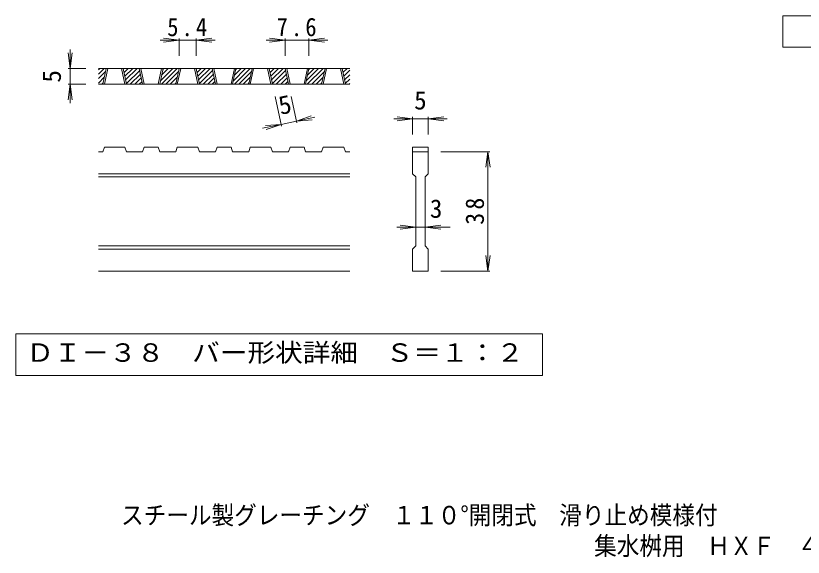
# Model space of a CAD drawing. Units: millimetres on the paper, enlarged 6 times, with parts at other scales. Extents: x -942 to 876, y -823 to 803.
# Drawn here: x -613 to 139, y -823 to -305 of the extents above; entities that cross this region are included whole.
import ezdxf
from ezdxf.enums import TextEntityAlignment as Align

# ---------------------------------------------------------------- set-up
doc = ezdxf.new("R2010")
doc.units = ezdxf.units.MM
doc.header["$LTSCALE"] = 6
for name, color, linetype, lineweight in [('D-0_通り芯', 3, 'Continuous', 9), ('D-4_寸法', 7, 'Continuous', 9), ('F-4_F-4ﾚｲﾔ', 2, 'Continuous', 9)]:
    doc.layers.add(name, color=color, linetype=linetype, lineweight=lineweight)
doc.layers.add('F-5_F-5ﾚｲﾔ', color=2, linetype='Continuous')
doc.styles.add('ＭＳ ゴシック', font='')
doc.styles.get('ＭＳ ゴシック').set_extended_font_data('MS Gothic')

msp = doc.modelspace()

# ---------------------------------------------------------------- linework, layer by layer
at = {"layer": 'D-0_通り芯'}
for p, q in [((-533.637, -361.242), (-528.197, -355.802)), ((-533.637, -356.999), (-532.44, -355.802)), ((-293.637, -355.802), (-533.637, -355.802)), ((-533.637, -365.484), (-526.94, -358.787)), ((-529.511, -370.802), (-526.301, -355.802)), ((-528.011, -370.802), (-524.801, -355.802)), ((-511.511, -355.802), (-508.301, -370.802)), ((-510.011, -355.802), (-506.801, -370.802)), ((-509.909, -356.281), (-509.43, -355.802)), ((-509.161, -359.775), (-505.187, -355.802)), ((-508.413, -363.27), (-500.944, -355.802)), ((-507.665, -366.765), (-496.702, -355.802)), ((-506.917, -370.26), (-494.282, -357.624)), ((-491.462, -370.802), (-494.672, -355.802)), ((-489.962, -370.802), (-493.172, -355.802)), ((-473.462, -355.802), (-476.672, -370.802)), ((-471.962, -355.802), (-475.172, -370.802)), ((-474.467, -367.508), (-462.761, -355.802)), ((-473.518, -370.802), (-458.518, -355.802)), ((-473.311, -362.11), (-467.003, -355.802)), ((-472.156, -356.712), (-471.246, -355.802)), ((-469.276, -370.802), (-457.261, -358.787)), ((-459.832, -370.802), (-456.622, -355.802)), ((-458.332, -370.802), (-455.122, -355.802)), ((-441.832, -355.802), (-438.622, -370.802)), ((-440.332, -355.802), (-437.122, -370.802)), ((-440.229, -356.281), (-439.751, -355.802)), ((-439.482, -359.775), (-435.508, -355.802)), ((-438.734, -363.27), (-431.265, -355.802)), ((-437.986, -366.765), (-427.023, -355.802)), ((-437.238, -370.26), (-424.602, -357.624)), ((-421.782, -370.802), (-424.992, -355.802)), ((-420.282, -370.802), (-423.492, -355.802)), ((-403.782, -355.802), (-406.992, -370.802)), ((-402.282, -355.802), (-405.492, -370.802)), ((-404.787, -367.508), (-393.081, -355.802)), ((-403.839, -370.802), (-388.839, -355.802)), ((-403.632, -362.11), (-397.324, -355.802)), ((-402.477, -356.712), (-401.567, -355.802)), ((-399.596, -370.802), (-387.582, -358.787)), ((-390.153, -370.802), (-386.943, -355.802)), ((-388.653, -370.802), (-385.443, -355.802)), ((-372.153, -355.802), (-368.943, -370.802)), ((-370.653, -355.802), (-367.443, -370.802)), ((-370.55, -356.281), (-370.071, -355.802)), ((-369.802, -359.775), (-365.829, -355.802)), ((-369.054, -363.27), (-361.586, -355.802)), ((-368.307, -366.765), (-357.343, -355.802)), ((-367.559, -370.26), (-354.923, -357.624)), ((-352.103, -370.802), (-355.313, -355.802)), ((-350.603, -370.802), (-353.813, -355.802)), ((-334.103, -355.802), (-337.313, -370.802)), ((-332.603, -355.802), (-335.813, -370.802)), ((-335.108, -367.508), (-323.402, -355.802)), ((-334.16, -370.802), (-319.16, -355.802)), ((-333.953, -362.11), (-327.645, -355.802)), ((-332.798, -356.712), (-331.888, -355.802)), ((-329.917, -370.802), (-317.902, -358.787)), ((-320.473, -370.802), (-317.263, -355.802)), ((-318.973, -370.802), (-315.763, -355.802)), ((-302.473, -355.802), (-299.263, -370.802)), ((-300.973, -355.802), (-297.763, -370.802)), ((-300.871, -356.281), (-300.392, -355.802)), ((-300.123, -359.775), (-296.149, -355.802)), ((-299.375, -363.27), (-293.637, -357.532)), ((-533.637, -369.727), (-528.095, -364.185)), ((-503.217, -370.802), (-493.534, -361.119)), ((-498.974, -370.802), (-492.786, -364.614)), ((-494.731, -370.802), (-492.038, -368.108)), ((-465.033, -370.802), (-458.416, -364.185)), ((-433.538, -370.802), (-423.854, -361.119)), ((-429.295, -370.802), (-423.107, -364.614)), ((-425.052, -370.802), (-422.359, -368.108)), ((-395.354, -370.802), (-388.737, -364.185)), ((-363.858, -370.802), (-354.175, -361.119)), ((-359.616, -370.802), (-353.427, -364.614)), ((-355.373, -370.802), (-352.679, -368.108)), ((-325.675, -370.802), (-319.057, -364.185)), ((-298.627, -366.765), (-293.637, -361.775)), ((-297.879, -370.26), (-293.637, -366.017)), ((-293.637, -370.802), (-533.637, -370.802)), ((-530.47, -370.802), (-529.25, -369.582)), ((-460.79, -370.802), (-459.571, -369.582)), ((-391.111, -370.802), (-389.892, -369.582)), ((-321.432, -370.802), (-320.212, -369.582)), ((-294.179, -370.802), (-293.637, -370.26)), ((-529.511, -435.302), (-533.637, -435.302)), ((-529.511, -435.302), (-528.011, -430.802)), ((-508.301, -430.802), (-528.011, -430.802)), ((-508.301, -430.802), (-506.801, -435.302)), ((-491.462, -435.302), (-506.801, -435.302)), ((-491.462, -435.302), (-489.962, -430.802)), ((-476.672, -430.802), (-489.962, -430.802)), ((-476.672, -430.802), (-475.172, -435.302)), ((-459.832, -435.302), (-475.172, -435.302)), ((-459.832, -435.302), (-458.332, -430.802)), ((-438.622, -430.802), (-458.332, -430.802)), ((-437.122, -435.302), (-438.622, -430.802)), ((-421.782, -435.302), (-437.122, -435.302)), ((-421.782, -435.302), (-420.282, -430.802)), ((-406.992, -430.802), (-420.282, -430.802)), ((-406.992, -430.802), (-405.492, -435.302)), ((-390.153, -435.302), (-405.492, -435.302)), ((-390.153, -435.302), (-388.653, -430.802)), ((-388.653, -430.802), (-368.943, -430.802)), ((-367.443, -435.302), (-368.943, -430.802)), ((-352.103, -435.302), (-367.443, -435.302)), ((-352.103, -435.302), (-350.603, -430.802)), ((-337.313, -430.802), (-350.603, -430.802)), ((-337.313, -430.802), (-335.813, -435.302)), ((-320.473, -435.302), (-335.813, -435.302)), ((-320.473, -435.302), (-318.973, -430.802)), ((-318.973, -430.802), (-299.263, -430.802)), ((-297.763, -435.302), (-299.263, -430.802)), ((-293.637, -435.302), (-297.763, -435.302)), ((-233.637, -430.802), (-218.637, -430.802)), ((-233.637, -430.802), (-233.637, -435.302)), ((-233.637, -435.302), (-218.637, -435.302)), ((-233.637, -456.302), (-233.637, -435.302)), ((-218.637, -430.802), (-218.637, -435.302)), ((-218.637, -435.302), (-218.637, -456.302)), ((-293.637, -456.302), (-533.637, -456.302)), ((-233.637, -456.302), (-230.637, -459.301)), ((-221.638, -459.301), (-218.637, -456.302)), ((-293.637, -459.301), (-533.637, -459.301)), ((-230.637, -525.302), (-230.637, -459.301)), ((-221.638, -459.301), (-221.638, -525.302)), ((-293.637, -525.302), (-533.637, -525.302)), ((-221.638, -525.302), (-218.637, -528.302)), ((-293.637, -528.302), (-533.637, -528.302)), ((-218.637, -528.302), (-218.637, -549.302)), ((-293.637, -549.302), (-533.637, -549.302)), ((-218.637, -549.302), (-233.637, -549.302))]:
    msp.add_line(p, q, dxfattribs=at)
msp.add_lwpolyline([(-233.637, -549.302), (-233.637, -528.302), (-230.637, -525.302)], dxfattribs=at)
at = {"layer": 'D-0_通り芯', "color": 7}
msp.add_lwpolyline([(-612.63, -609.302), (-612.63, -649.172), (-109.645, -649.172), (-109.645, -609.302)], close=True, dxfattribs=at)
at = {"layer": 'D-4_寸法'}
for p, q in [((-456.622, -328.802), (-474.622, -328.802)), ((-456.622, -328.802), (-471.494, -326.844)), ((-456.622, -328.802), (-471.494, -330.76)), ((-456.622, -327.002), (-456.622, -343.802)), ((-440.332, -328.802), (-456.622, -328.802)), ((-440.332, -328.802), (-425.46, -326.844)), ((-440.332, -327.002), (-440.332, -343.802)), ((-440.332, -328.802), (-425.46, -330.76)), ((-440.332, -328.802), (-422.332, -328.802)), ((-355.313, -328.802), (-373.313, -328.802)), ((-355.313, -328.802), (-370.185, -326.844)), ((-355.313, -328.802), (-370.185, -330.76)), ((-355.313, -327.002), (-355.313, -343.802)), ((-332.603, -328.802), (-355.313, -328.802)), ((-332.603, -328.802), (-317.731, -326.844)), ((-332.603, -327.002), (-332.603, -343.802)), ((-332.603, -328.802), (-317.731, -330.76)), ((-332.603, -328.802), (-314.603, -328.802)), ((-560.637, -355.802), (-560.637, -337.802)), ((-560.637, -355.802), (-562.595, -340.93)), ((-560.637, -355.802), (-558.679, -340.93)), ((-562.437, -355.802), (-545.637, -355.802)), ((-560.637, -355.802), (-560.637, -370.802)), ((-560.637, -370.802), (-562.595, -385.674)), ((-562.437, -370.802), (-545.637, -370.802)), ((-560.637, -370.802), (-558.679, -385.674)), ((-560.637, -370.802), (-560.637, -388.802)), ((-358.861, -410.904), (-364.932, -382.536)), ((-344.193, -407.765), (-349.592, -382.536)), ((-344.57, -406.005), (-359.238, -409.144)), ((-344.57, -406.005), (-330.437, -400.978)), ((-344.57, -406.005), (-326.968, -402.238)), ((-344.57, -406.005), (-329.618, -404.807)), ((-233.637, -403.802), (-251.637, -403.802)), ((-233.637, -403.802), (-248.509, -401.844)), ((-233.637, -403.802), (-248.509, -405.76)), ((-233.637, -402.002), (-233.637, -418.802)), ((-218.637, -403.802), (-233.637, -403.802)), ((-218.637, -403.802), (-203.766, -401.844)), ((-218.637, -402.002), (-218.637, -418.802)), ((-218.637, -403.802), (-203.766, -405.76)), ((-218.637, -403.802), (-200.637, -403.802)), ((-359.238, -409.144), (-376.839, -412.91)), ((-359.238, -409.144), (-374.19, -410.341)), ((-359.238, -409.144), (-373.37, -414.17)), ((-159.837, -435.302), (-206.637, -435.302)), ((-161.637, -435.302), (-163.595, -450.173)), ((-161.637, -435.302), (-159.679, -450.173)), ((-161.637, -549.302), (-161.637, -435.302)), ((-230.637, -507.301), (-248.637, -507.301)), ((-230.637, -507.301), (-245.509, -505.344)), ((-230.637, -507.301), (-245.509, -509.259)), ((-221.638, -507.301), (-230.637, -507.301)), ((-221.638, -507.301), (-206.766, -505.344)), ((-221.638, -507.301), (-206.766, -509.259)), ((-221.638, -507.301), (-197.638, -507.301)), ((-161.637, -549.302), (-163.595, -534.43)), ((-161.637, -549.302), (-159.679, -534.43)), ((-159.837, -549.302), (-206.637, -549.302))]:
    msp.add_line(p, q, dxfattribs=at)
at = {"layer": 'F-4_F-4ﾚｲﾔ'}
msp.add_lwpolyline([(119.959, -335.42), (119.959, -305.42), (254.959, -305.42), (254.959, -335.42)], close=True, dxfattribs=at)

# ---------------------------------------------------------------- texts
at = {"layer": 'D-0_通り芯', "color": 2, "style": 'ＭＳ ゴシック', "width": 1.1}
msp.add_text('ＤＩ－３８\u3000バー形状詳細\u3000Ｓ＝１：２', height=17.6, dxfattribs=at).set_placement((-602.637, -641.237), align=Align.BOTTOM_LEFT)
at = {"layer": 'D-4_寸法', "color": 2, "style": 'ＭＳ ゴシック'}
for rotation, p in [(90, (-564.237, -369.302)), (12.079, (-358.524, -405.31))]:
    msp.add_text('5', height=17.6, rotation=rotation, dxfattribs=at).set_placement(p, align=Align.BOTTOM_LEFT)
for s, p in [('5', (-232.137, -400.202)), ('3', (-217.137, -503.702))]:
    msp.add_text(s, height=17.6, dxfattribs=at).set_placement(p, align=Align.BOTTOM_LEFT)
at = {"layer": 'D-4_寸法', "color": 2, "char_height": 17.6, "attachment_point": 7, "style": 'ＭＳ ゴシック'}
for s, insert in [('\\T1.27;\\W0.9;5.4', (-467.977, -325.202)), ('\\T1.27;\\W0.9;7.6', (-363.458, -325.202))]:
    msp.add_mtext(s, dxfattribs=dict(at, insert=insert))
at = {"layer": 'D-4_寸法', "color": 2, "insert": (-165.237, -505.052), "char_height": 17.6, "attachment_point": 7, "rotation": 90, "style": 'ＭＳ ゴシック'}
msp.add_mtext('\\T1.27;\\W0.95;38', dxfattribs=at)
at = {"layer": 'F-5_F-5ﾚｲﾔ', "style": 'ＭＳ ゴシック', "width": 0.9}
for s, p in [('スチール製グレーチング\u3000１１０°開閉式\u3000滑り止め模様付', (-512.046, -796.524)), ('集水桝用\u3000ＨＸＦ\u3000４４３８Ａ', (-60.246, -825.907))]:
    msp.add_text(s, height=17.6, dxfattribs=at).set_placement(p, align=Align.BOTTOM_LEFT)

doc.saveas('drawing.dxf')
